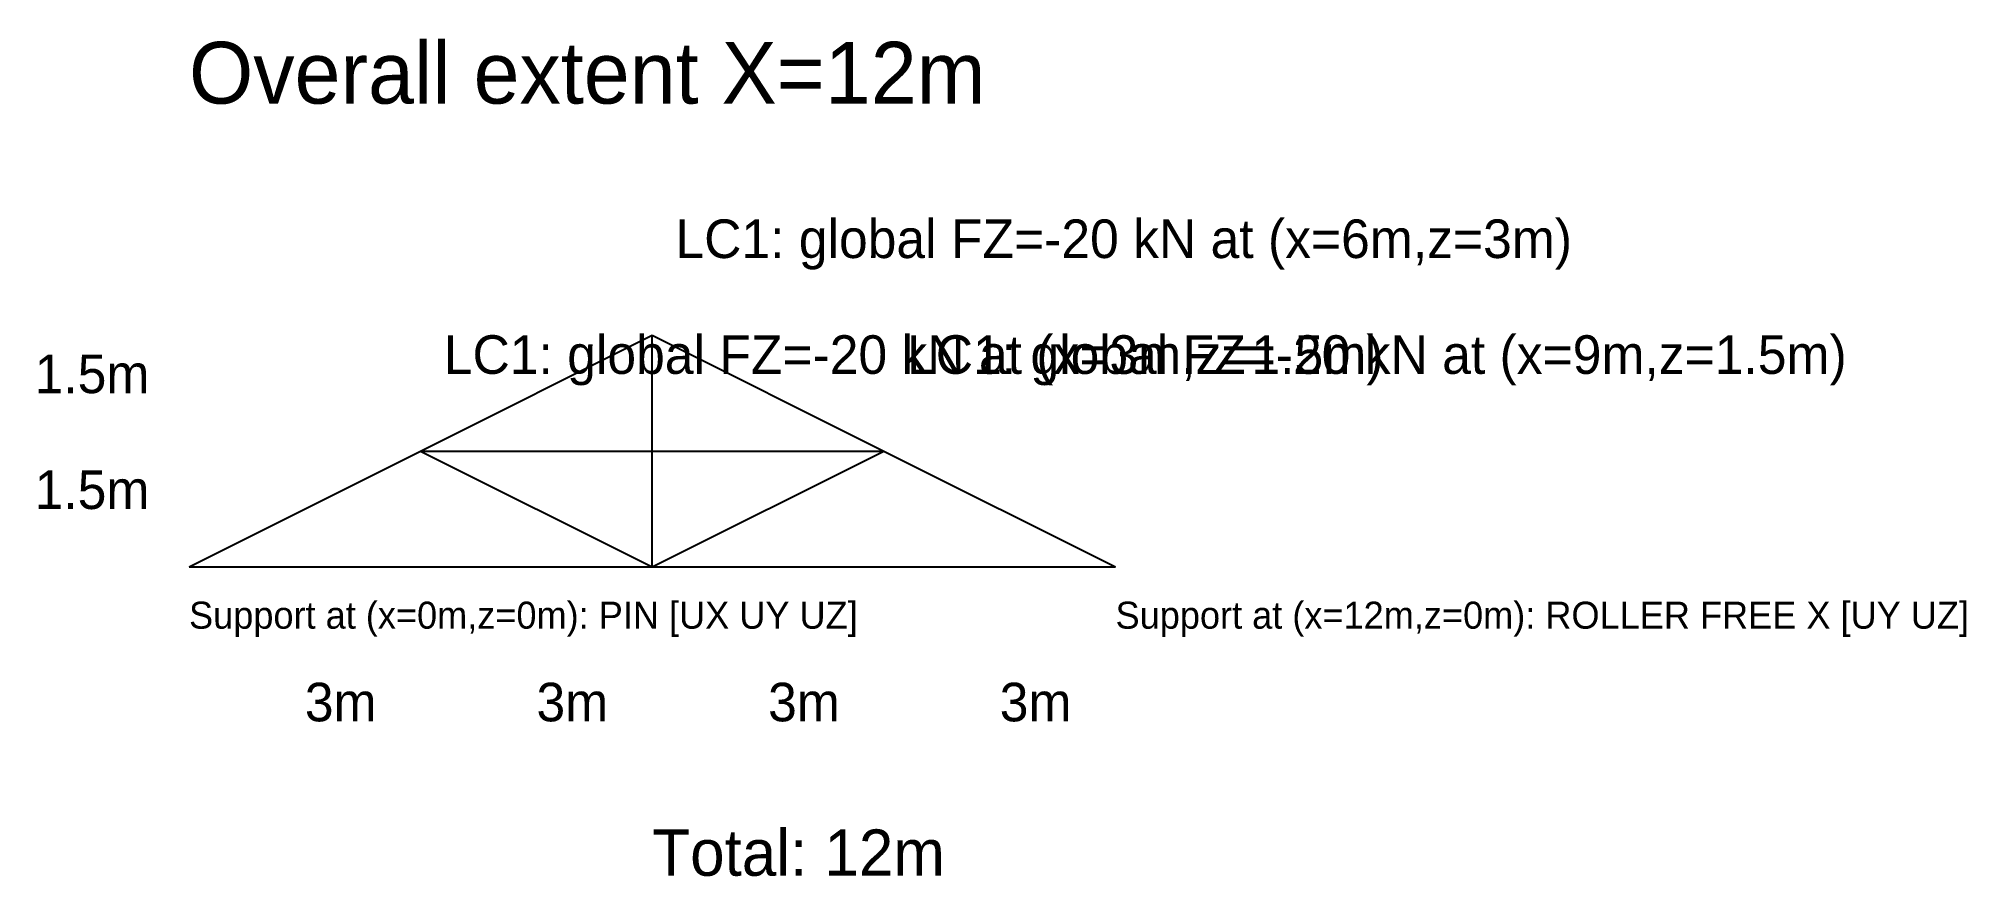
# Model space of a CAD drawing. Header units: metres. Extents: x -1.9 to 23, y -4 to 6.8.
import ezdxf

# ---------------------------------------------------------------- set-up
doc = ezdxf.new("R2010")
doc.units = ezdxf.units.M
for name, color, linetype in [('DIM', 5, 'CONTINUOUS'), ('LOAD', 1, 'CONTINUOUS'), ('STRUCT', 7, 'CONTINUOUS'), ('SUPPORT', 3, 'CONTINUOUS')]:
    doc.layers.add(name, color=color, linetype=linetype)

msp = doc.modelspace()

# ---------------------------------------------------------------- linework, layer by layer
at = {"layer": 'STRUCT'}
for p, q in [((3, 1.5), (6, 3)), ((6, 3), (9, 1.5)), ((6, 0), (6, 3)), ((0, 0), (3, 1.5)), ((3, 1.5), (6, 0)), ((3, 1.5), (9, 1.5)), ((6, 0), (9, 1.5)), ((9, 1.5), (12, 0)), ((0, 0), (6, 0)), ((6, 0), (12, 0))]:
    msp.add_line(p, q, dxfattribs=at)

# ---------------------------------------------------------------- texts
at = {"layer": 'DIM'}
for s, height, p in [('1.5m', 0.5, (-2, 2.25)), ('1.5m', 0.5, (-2, 0.75)), ('3m', 0.5, (1.5, -2)), ('3m', 0.5, (4.5, -2)), ('3m', 0.5, (7.5, -2)), ('3m', 0.5, (10.5, -2)), ('Total: 12m', 0.6, (6, -4))]:
    msp.add_text(s, height=height, dxfattribs=at).set_placement(p)
at = {"layer": 'LOAD'}
for s, p in [('LC1: global FZ=-20 kN at (x=6m,z=3m)', (6.3, 4)), ('LC1: global FZ=-20 kN at (x=3m,z=1.5m)', (3.3, 2.5)), ('LC1: global FZ=-20 kN at (x=9m,z=1.5m)', (9.3, 2.5))]:
    msp.add_text(s, height=0.5, dxfattribs=at).set_placement(p)
at = {"layer": 'SUPPORT'}
for s, p in [('Support at (x=0m,z=0m): PIN [UX UY UZ]', (0, -0.8)), ('Support at (x=12m,z=0m): ROLLER FREE X [UY UZ]', (12, -0.8))]:
    msp.add_text(s, height=0.35, dxfattribs=at).set_placement(p)
at = {"layer": 'TEXT'}
msp.add_text('Overall extent X=12m', height=0.8, dxfattribs=at).set_placement((0, 6))

doc.saveas('drawing.dxf')
